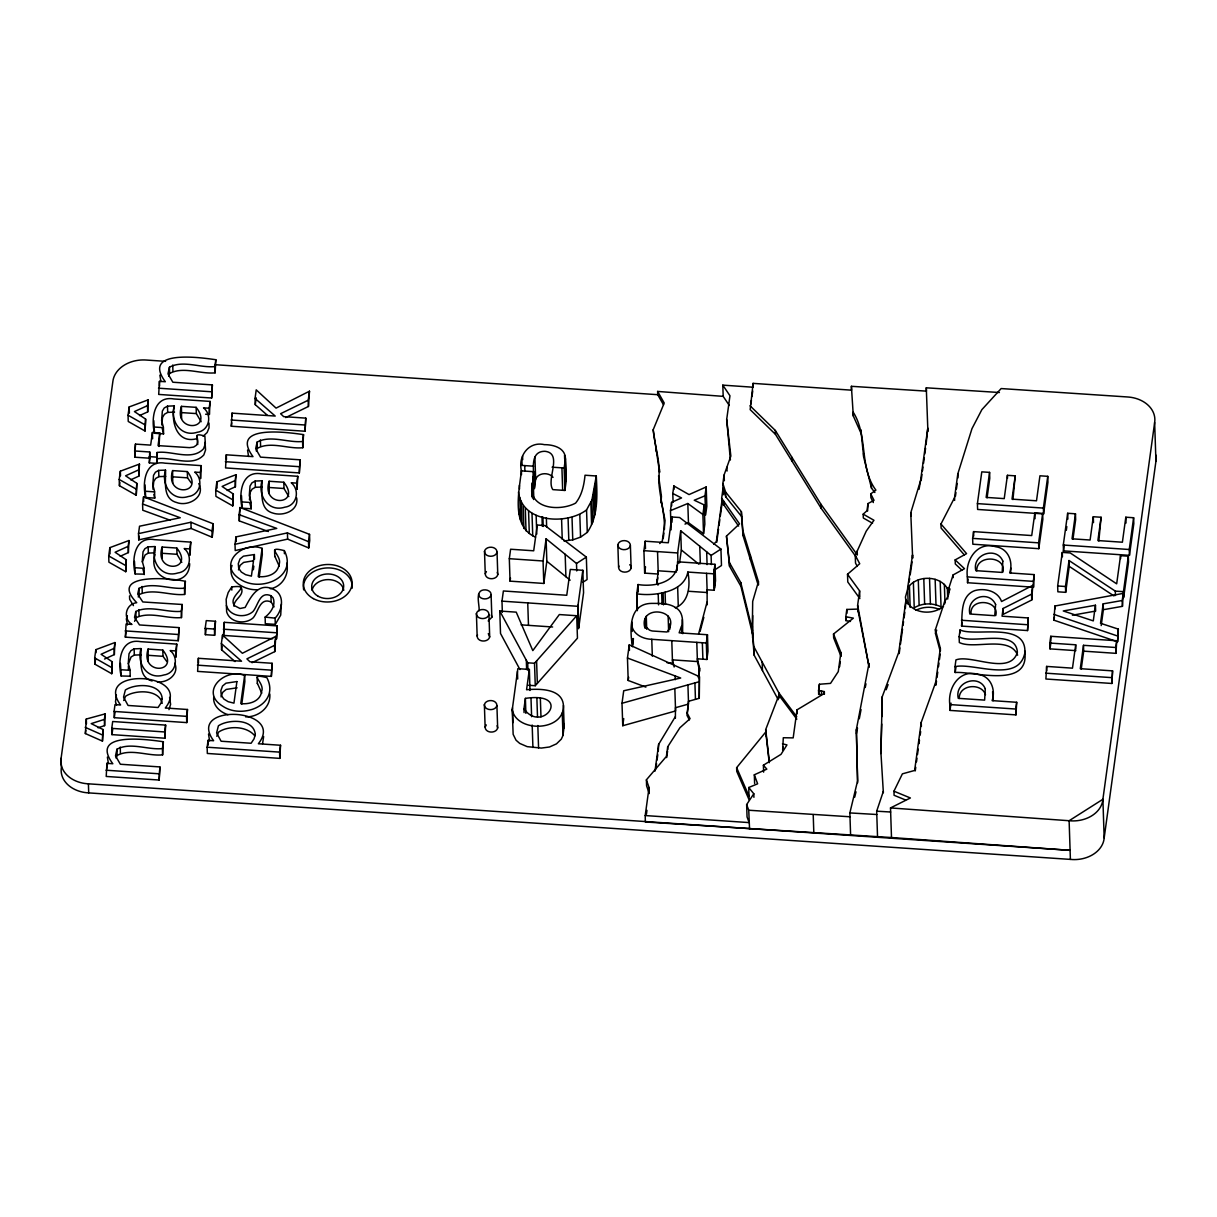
<?xml version="1.0" encoding="UTF-8"?>
<svg xmlns="http://www.w3.org/2000/svg" width="1217" height="1217" viewBox="0 0 1217 1217"><rect width="100%" height="100%" fill="white"/><g stroke="black" fill="none" stroke-linecap="round" stroke-linejoin="round"><path stroke-width="1.5" d="M1003.006 571.99C1006.444 555.667 975.988 554.237 976.764 570.895M148.094 649.057C139.712 675.815 181.227 673.199 162.789 650.061L148.094 649.057L148.231 661.546M162.12 547.057C153.738 573.8 195.237 571.184 176.8 548.046L162.12 547.057L162.272 557.979M172.616 470.599C164.234 497.342 205.749 494.726 187.312 471.587L172.616 470.599L172.753 483.073M181.439 406.356C173.057 433.1 214.572 430.483 196.135 407.345L181.439 406.356L181.592 418.846M269.124 481.247C260.742 508.006 302.242 505.39 283.82 482.251L269.124 481.247L269.261 493.737M995.749 615.589C999.857 600.224 970.603 597.273 970.968 613.155M682.767 633.692C681.992 625.203 684.988 613.322 676.074 607.892C668.939 602.932 659.736 603.449 651.46 603.389C628.291 603.799 629.843 630.406 632.475 646.699L633.448 638.545M778.226 699.669L754.053 655.005L752.319 629.508L752.684 601.411L758.434 581.68L742.857 530.795L741.381 511.703L725.591 492.018L722.883 483.499L724.039 475.132L730.854 456.04L726.686 419.53L729.957 395.768L722.807 385.135L753.232 387.234M752.715 615.604L752.532 630.68L740.803 582.624L729.424 562.558L726.458 536.104L739.51 523.858L721.666 498.255L723.035 488.276L725.743 496.795L741.549 516.48L743.024 535.571L758.054 584.708M752.608 637.997L752.365 625.888M120.453 663.371L121.168 675.983L130.265 676.196M134.478 561.356L135.178 573.968L144.291 574.181M144.975 484.898L145.69 497.51L154.742 498.118L153.89 494.421M153.798 420.671L154.513 433.267L163.565 433.891L162.272 428.536M241.483 495.562L242.183 508.174L251.234 508.782L249.957 503.427M213.72 697.341C212.823 705.89 220.505 712.325 227.959 714.683M130.219 676.591L130.067 669.943L128.272 663.341L129.002 653.803L130.888 650.699L134.129 648.859L140.989 648.585C136.41 663.326 147.379 680.242 163.839 674.994C175.948 673.427 179.218 657.849 170.182 650.563L175.826 650.943L176.024 657.195L176.754 644.112L140.548 641.663C120.361 637.997 117.593 661.561 121.168 675.983M140.989 648.585C141.476 659.629 137.658 677.23 152.125 680.972M144.23 574.576L144.078 567.928L142.283 561.326L143.028 551.803L144.914 548.684L148.155 546.844L155 546.57C150.436 561.311 161.389 578.242 177.849 572.979C189.974 571.427 193.229 555.85 184.193 548.548L189.837 548.928L190.05 555.18L190.78 542.113L154.574 539.648C134.372 535.982 131.603 559.561 135.178 573.968M155.167 554.511C145.69 580.783 189.046 591.295 189.685 563.714M154.742 498.118L154.589 491.47L152.794 484.868L153.525 475.345L155.411 472.226L158.651 470.386L165.512 470.112C160.933 484.853 171.901 501.769 188.361 496.521C200.47 494.969 203.741 479.392 194.705 472.09L200.349 472.47L200.546 478.722L201.277 465.639L165.071 463.19C144.884 459.524 142.115 483.103 145.69 497.51M165.512 470.112C165.999 481.171 162.18 498.757 176.648 502.515C188.224 507.002 205.825 496.962 198.782 483.605M163.565 433.891L163.413 427.243L161.618 420.626L162.348 411.103L164.234 407.984L167.49 406.143L174.335 405.87C169.772 420.626 180.725 437.542 197.184 432.294C209.294 430.727 212.564 415.149 203.528 407.847L209.172 408.227L209.385 414.48L205.612 414.236M174.335 405.87C170.684 421.478 176.708 444.585 197.397 438.531M251.234 508.782L251.082 502.134L249.287 495.532L250.033 486.009L251.919 482.89L255.159 481.05L262.02 480.776C257.441 495.517 268.394 512.433 284.854 507.185C296.978 505.618 300.234 490.055 291.213 482.753L296.842 483.134L297.054 489.386L297.785 476.303L261.579 473.854C241.392 470.188 238.608 493.767 242.183 508.174M262.02 480.776C262.507 491.835 258.689 509.421 273.156 513.163C283.409 516.449 298.865 510.668 296.689 497.92M675.374 718.273L675.465 707.716L688.548 704.065L687.924 684.867M881.701 724.024L880.88 753.536L882.249 696.717L898.815 652.129L905.996 599.555C911.472 613.946 932.861 615.756 943.54 606.203M881.899 716.63L882.249 696.717M269.809 693.979C271.056 707.412 258.263 717.285 245.636 716.859M531.783 496.338L533.548 471.679L521.378 470.857C519.157 491.79 510.775 526.17 535.51 537.153M993.087 700.733L992.6 691.636M1010.627 573.055L1010.886 568.065M644.827 621.4L644.797 623.819A9.28 7.135 -1.9 0 0 645.329 626.238L649.391 630.041A10.573 8.123 -1.9 0 0 652.479 631.014L667.099 632.003C683.726 609.306 637.784 603.115 644.949 628.109M564.156 726.032L562.999 735.418L561.311 739.13L556.473 743.861L549.491 746.995L541.337 748.075L527.174 746.645L519.705 743.404L516.023 740.179L513.148 734.353L512.235 709.83L517.833 668.665L529.365 669.441L529.988 690.48M671.115 529.836L670.476 510.638L671.571 502.378L681.52 497.951L672.788 493.493L673.838 485.933L689.05 494.589L706.195 486.952L706.834 506.15L705.617 515.019L704.978 495.821L706.195 486.952M899.196 653.575L899.956 647.946M900.474 644.189L902.527 629.159M903.029 625.401L903.546 621.644M904.064 617.886L904.824 612.257M905.342 608.5L905.996 599.555M1155.831 455.036A30.273 23.26 -1.9 0 1 1155.937 461.228L1104.169 837.95A29.421 22.606 -1.9 0 1 1070.397 859.4L88.704 792.891A29.984 23.032 -1.9 0 1 61.398 767.303L61.109 758.237L112.862 381.514A30.166 23.184 -1.9 0 1 146.633 360.065L165.573 361.343M105.134 713.892L104.373 719.399L91.214 723.628L102.989 729.515L102.456 741.123L85.357 733.562L86.301 719.034L105.134 713.892L104.586 725.651L97.999 727.766M114.93 642.546L114.139 648.342L101.072 654.274L112.283 661.805L111.721 673.716L94.896 664.178L94.683 657.925L95.824 649.65L114.93 642.546L114.337 654.594L104.556 659.036M128.956 540.531L128.15 546.342L115.098 552.259L126.309 559.805L125.731 571.716L108.906 562.178L108.709 555.926L109.849 547.635L128.956 540.531L128.363 552.579L120.194 556.291M139.453 464.073L138.662 469.868L125.594 475.801L136.806 483.347L136.243 495.243L119.418 485.705L119.205 479.468L120.346 471.177L139.453 464.073L138.86 476.121L130.706 479.833M148.276 399.83L147.485 405.641L134.418 411.574L145.629 419.104L145.066 431.016L128.241 421.478L128.044 415.225L129.169 406.934L148.276 399.83L147.698 411.894L139.529 415.59M85.357 733.562L85.814 730.246M94.896 664.178L95.58 659.203M119.418 485.705L119.874 482.388M159.792 432.993L158.058 445.62L189.456 447.643L193.64 447.08L196.409 445.239C200.866 438.698 190.795 432.035 204.867 436.051L205.338 443.749L203.619 448.677C191.967 461.395 171.597 450.336 157.115 452.481L156.689 463.373L149.295 462.871L149.934 458.231L134.722 457.196L135.452 444.099L150.665 445.118L152.399 432.491L159.792 432.993L159.016 446.456M134.722 457.196L135.452 444.099M102.456 741.123L102.989 729.515M111.721 673.716L112.283 661.805M125.731 571.716L126.309 559.805M136.243 495.243L136.806 483.347M145.066 431.016L145.629 419.104M162.606 754.859L162.409 748.607C147.744 750.113 130.554 741.868 116.954 749.216L115.509 755.863L120.361 764.246L159.883 766.923L159.153 780.036L106.214 776.446L106.944 763.333L112.816 763.744C88.08 730.276 151.44 740.058 163.352 741.746L162.606 754.859C147.942 756.365 130.767 748.12 117.151 755.453L116.132 758.145M111.751 728.375L112.694 721.514L165.634 725.104L164.904 738.217L111.964 734.627L111.751 728.375L164.691 731.965L164.904 738.217M114.079 711.443L115.022 704.582L120.559 704.962C92.462 666.87 193.564 671.982 165.299 707.99L187.479 709.496L186.749 722.594L114.292 717.695L114.079 711.443L186.551 716.357L186.749 722.594M134.6 621.339L136 617.749C149.843 611.117 166.759 619.012 181.47 617.582L181.257 611.345C166.546 612.76 149.63 604.879 135.802 611.497L134.539 617.399L139.499 624.945L179.021 627.622L178.291 640.735L125.351 637.145L126.081 624.032L131.968 624.427C122.385 618.601 125.716 603.754 136.76 602.719C106.746 571.64 174.107 578.486 185.38 581.346L184.649 594.444C169.939 595.874 153.023 587.978 139.179 594.611L138.251 596.999M138.51 533.624L139.529 526.216L180.253 517.742L142.587 503.99L143.56 496.84L213.021 523.69L213.218 529.927L212.214 537.275L191.13 528.467L138.723 539.876L138.51 533.624L190.932 522.23L212.001 531.023L212.214 537.275M149.295 462.871L149.721 451.979L134.509 450.959M215.105 372.843L214.892 366.591C200.227 368.097 183.052 359.852 169.437 367.199L167.992 373.847L172.844 382.229L212.382 384.907L211.636 398.02L158.697 394.43L159.442 381.332L165.314 381.727C140.579 348.26 203.924 358.041 215.835 359.73L215.105 372.843C200.44 374.349 183.265 366.104 169.65 373.452L168.631 376.129M111.964 734.627L112.664 729.485M114.292 717.695L114.991 712.538M125.351 637.145L126.066 631.988M138.723 539.876L139.225 536.18M156.689 463.373L157.115 452.481M159.153 780.036L159.883 766.923M162.409 748.607L163.352 741.746M164.691 731.965L165.634 725.104M175.826 650.943L176.754 644.112M178.291 640.735L179.021 627.622M181.257 611.345L182.2 604.484L142.8 601.959L137.688 594.17L138.981 588.359C152.81 581.741 169.726 589.621 184.436 588.207L184.649 594.444M184.436 588.207L185.38 581.346M189.837 548.928L190.78 542.113M200.349 472.47L201.277 465.639M209.172 408.227L210.115 401.412L173.894 398.963C153.707 395.282 150.938 418.861 154.513 433.267M211.636 398.02L212.382 384.907M214.892 366.591L215.835 359.73M181.47 617.582L182.2 604.484M209.385 414.48L210.115 401.412M235.961 474.736L235.155 480.532L222.102 486.465L233.314 494.011L232.736 505.907L215.926 496.369L215.713 490.116L216.854 481.841L235.961 474.736L235.368 486.785L227.199 490.497M186.551 716.357L187.479 709.496M212.001 531.023L213.021 523.69M275.803 636.354L274.555 645.36L246.914 658.853L249.957 661.789L272.091 663.28L271.361 676.393L197.61 671.388L198.356 658.291L241.529 661.211L221.372 643.565L222.544 635.031L242.381 653.27L275.803 636.354L274.768 651.612L252.01 662.717M302.774 447.734L302.577 441.497C287.912 442.988 270.722 434.758 257.122 442.09L255.676 448.738L260.529 457.136L300.051 459.813L299.321 472.926L225.571 467.921L226.301 454.808L252.984 456.618C228.248 423.166 291.593 432.933 303.52 434.621L302.774 447.734C288.11 449.24 270.935 440.995 257.319 448.343L256.3 451.02M309.483 391.189L308.236 400.21L280.61 413.704L283.652 416.625L305.786 418.131L305.041 431.244L231.291 426.239L232.036 413.141L275.209 416.062L255.053 398.415L256.224 389.866L276.061 408.121L309.483 391.189L308.449 406.463L285.691 417.568M231.291 426.239L231.762 422.816M205.171 628.428L206.251 620.624L215.485 621.248L214.633 635.304L205.384 634.681L205.171 628.428L214.42 629.052L214.633 635.304M205.384 634.681L206.236 628.428M214.42 629.052L215.485 621.248M232.736 505.907L233.314 494.011M207.133 747.208L208.077 740.347L213.614 740.727C185.516 702.635 286.619 707.746 258.354 743.754L280.534 745.26L279.804 758.374L207.331 753.46L207.133 747.208L279.591 752.121L279.804 758.374M272.714 638.758L223.548 635.426L224.293 622.328L277.233 625.903L276.487 639.016L277.233 625.903M235.018 544.288L236.037 536.88L276.761 528.406L239.08 514.654L240.068 507.504L309.514 534.354L309.726 540.591L308.722 547.939L287.638 539.131L235.216 550.54L235.018 544.288L287.425 532.894L308.51 541.687L308.722 547.939M235.018 661.576L221.585 649.817L222.042 646.394M223.548 635.426L224.293 622.328M268.394 531.525L239.293 520.906L240.068 507.504M267.36 415.256L255.266 404.668L256.209 397.837M274.099 606.842L271.148 601.989C259.875 597.045 258.369 611.786 253.197 617.795C245.378 624.869 229.861 622.8 226.651 611.816L226.164 599.281L228.188 592.527L231.732 586.944C254.825 584.145 226.073 595.889 234.744 605.792L240.008 608.5L245.149 607.45C250.808 596.771 258.4 582 273.384 589.302C285.097 594.398 282.694 610.432 275.088 618.145L275.301 624.382L265.306 623.712L265.139 617.095C270.813 612.714 276.137 605.092 273.019 597.745L270.95 595.737C259.677 590.793 258.171 605.534 252.984 611.543C245.165 618.616 229.663 616.563 226.438 605.564M254.368 554.556L251.402 576.128L245.636 574.698L241.331 572.051L238.715 568.354L238.289 563.638L239.962 559.044L243.43 556.169L254.368 554.556L254.52 559.242M253.334 569.784L253.836 566.194M244.647 675.344L240.768 703.593C249.318 704.582 260.423 701.388 261.625 691.408C265.352 682.631 246.716 672.59 266.873 677.626C280.564 704.384 243.157 719.627 223.167 706.468C198.873 692.184 224.324 667.601 244.647 675.344L244.86 681.596L241.757 704.202M262.111 548.335L258.217 576.584C266.766 577.573 277.872 574.378 279.073 564.399C282.816 555.621 264.18 545.581 284.322 550.616C298.013 577.375 260.605 592.618 240.616 579.459C216.337 565.175 241.772 540.591 262.111 548.335L262.309 554.587L259.206 577.193M265.139 617.095L275.088 618.145M261.777 693.188L257.365 683.224M279.225 566.179L274.814 556.199M271.361 676.393L272.091 663.28M296.842 483.134L297.785 476.303M299.321 472.926L300.051 459.813M302.577 441.497L303.52 434.621M305.041 431.244L305.786 418.131M279.591 752.121L280.534 745.26M308.51 541.687L309.514 534.354M502.347 612.379L501.982 601.152L503.382 590.975L566.757 595.265L570.301 569.434L582.821 570.286L583.567 592.74L578.607 628.748L577.862 606.294L582.821 570.286M521.469 470.979C517.727 456.238 528.71 440.95 544.395 444.661C553.294 444.601 565.494 447.795 565.418 458.87L566.164 481.323L564.901 490.451L552.837 489.63C545.794 479.681 563.258 453.302 544.957 451.294C526.474 451.096 536.012 478.296 534.354 488.656L535.647 479.255L534.902 456.801M576.736 570.956L576.493 563.471L546.098 538.812L546.844 561.265L543.801 583.445L510.06 581.148L509.315 558.694L510.608 549.232L533.7 550.799L537.245 525.029L545.003 525.546L586.335 557.097L587.081 579.551L582.867 582.289M510.06 581.148L510.486 577.999M519.203 514.532L519.918 509.436M533.548 499.518L533.548 471.679M543.801 583.445L543.056 560.991L546.098 538.812M523.949 708.857L525.394 698.375C573.587 691.317 542.478 734.612 523.949 708.857L524.071 712.599M529.365 669.441L526.565 689.75C538.796 688.639 562.3 688.244 563.441 705.404L564.186 727.857M564.901 490.451L564.156 467.997L565.418 458.87M518.457 492.079C522.047 522.96 566.635 525.151 586.548 509.923L591.873 500.233L596.284 475.984L585.027 475.223C584.038 484.99 581.954 495.304 575.611 503.108C561.737 510.592 534.263 509.953 531.586 490.725M563.927 540.957L572.766 539.861L580.555 537.138L587.294 532.377C598.49 515.947 597.212 494.908 596.284 475.984M645.877 687.118L628.2 680.47L627.455 658.017L629.265 644.827L699.41 676.667L699.258 698.299L688.457 701.311L686.997 715.353L689.37 719.901M637.312 610.691L636.765 593.835L638.043 584.54C654.092 587.202 678.386 582.517 677.504 561.782L714.972 564.323L715.52 580.768L714.212 590.26L707.107 589.789L707.138 604.879L707.047 602.141L698.573 634.042M674.827 688.518L675.572 710.971L622.754 725.728L622.009 703.274L623.712 690.769L680.699 678.021L627.455 658.017M657.53 551.59L658.275 574.044L644.66 573.131L643.915 550.677L645.223 541.215L668.3 542.767L671.845 516.997L679.603 517.514L720.936 549.065L721.483 565.509L714.455 570.073M628.2 680.47L628.657 677.184M622.754 725.728L623.728 718.578M644.66 573.131L645.527 566.818M664.436 529.425C664.954 512.616 659.264 496.034 658.686 479.042C660.892 462.46 654.685 446.228 653.194 429.753L664.223 403.01L657.621 391.433L723.187 396.362L729.302 405.474M661.059 502.971L661.424 496.277L658.564 475.786M657.773 577.756L656.997 583.323L658.169 570.788L676.469 572.02M663.174 538.644L663.934 533.107M678.006 563.425L677.656 552.959L680.699 530.779L711.093 555.439L711.397 564.582M679.558 562.908L681.337 549.978L680.699 530.779M61.109 758.237A29.984 23.032 -1.9 0 0 88.415 783.824L1070.093 850.333L891.498 837.539L645.36 821.992L645.208 815.557L649.057 787.551L646.394 779.838L666.384 756.442L667.707 746.797L679.892 727.766L690.069 718.669L686.905 712.614M646.44 814.097L646.957 810.355M654.974 771.137L658.656 744.317L675.222 716.843M655.826 769.038L656.556 763.668M657.043 760.093L657.788 754.723M658.275 751.148L658.656 744.317M681.626 633.296L682.296 619.727M666.688 757.582L667.57 751.148M670.476 510.638L687.818 503.503L688.457 522.686L703.532 533.685L702.894 514.487L704.217 504.918L694.253 500.233L704.978 495.821M703.532 533.685L704.841 524.116L704.217 504.918M687.255 713.481L688.29 705.936M716.722 542.326L718.517 529.167M719.034 525.394L719.81 519.75M720.327 515.993L722.274 501.906M698.33 677.626L699.608 668.331L697.341 658.808L706.864 659.462L708.005 651.201L707.457 634.742L679.132 632.825L681.398 626.329M698.938 676.652L699.608 668.331M699.258 698.299L699.41 676.667M714.212 590.26L713.664 573.815L714.972 564.323M706.864 659.462L706.332 643.002L707.457 634.742M856.357 557.28L821.095 508.204L775.457 434.332L750.159 409.627L753.11 383.37L851.535 390.17L851.398 386.306L926.396 391.129L926.289 387.812L999.4 392.513M750.935 404.029L751.437 400.302M751.954 396.559L752.73 390.961M783.094 747.071L782.668 750.098L783.292 737.745L793.18 737.882L797.044 709.83L824.031 693.629L824.32 691.591L818.554 690.511L819.406 684.243L830.526 683.391L838.27 671.601L840.886 652.51L833.523 634.027L853.36 618.145L845.815 616.745L846.804 609.443L857.772 609.093L869.136 667.235L857.635 605.245L859.613 590.884L847.519 574.257L859.719 563.73L855.262 555.348L866.23 531.144L873.958 520.283L863.188 514.167L866.991 510.729L867.98 503.579L874.019 500.324L870.763 493.843L875.89 490.116C859.035 467.587 868.253 435.671 853.193 412.167L853.315 416.016L861.301 433.876L863.705 457.212L871.509 488.154L874.886 492.505M821.475 690.708L821.612 694.572L818.676 694.375L819.406 684.243M839.593 666.794L840.308 661.592M850.47 621.461L845.937 620.609L846.439 616.958M867.615 511.003L867.98 503.579M910.894 516.114L910.772 512.798L920.569 480.624L927.795 428.125L926.091 444.57M921.193 480.198L921.969 474.569M922.486 470.827L923.003 467.069M923.52 463.327L924.296 457.698M924.814 453.941L925.574 448.312M1155.937 461.228L1154.644 422.542A30.273 23.26 -1.9 0 0 1127.338 396.955L1001.15 388.558L981.86 409.657L971.972 428.658L957.825 473.839L954.554 497.677L940.969 524.01L966.572 553.644L955.162 559.896L964.503 568.689L953.094 574.941L948.834 588.13A22.043 16.932 -1.9 0 1 944.909 600.879L935.401 629.661L940.33 648.265L935.645 682.448L921.239 722.335L914.621 770.467L902.39 773.845L893.947 791.202L894.084 795.279L905.585 800.01M915.26 770.909L915.747 767.273M916.507 761.827L916.994 758.206M917.496 754.57L918.242 749.124M919.474 740.225L919.002 743.678L918.865 739.601M920.189 735.038L920.661 731.584M955.436 496.247L955.953 492.581M956.456 488.915L957.201 483.423M936.025 684.73L936.512 681.124M937.014 677.534L937.759 672.134M938.49 666.733L938.992 663.128M939.478 659.538L940.224 654.138M949.808 704.567C947.541 687.757 959.62 668.726 978.24 674.431C990.668 676.043 995.978 689.643 992.114 700.627L1016.697 702.285L1015.967 714.881L950.005 710.409L949.808 704.567L1015.769 709.039L1015.967 714.881M955.01 666.673L955.938 659.918C970.999 653.985 1009.927 676.028 1017.382 652.373C1015.997 627.607 971.622 644.919 959.133 636.689L960.061 629.934C975.06 637.145 1026.813 620.913 1024.866 652.89C1018.477 683.832 973.098 662.291 955.01 666.673L955.208 672.514C972.824 670.963 1030.875 689.689 1024.638 650.73M1003.112 608.47L1002.063 616.182L1028.274 617.962L1027.544 630.558L961.582 626.086C962.251 613.992 960.669 595.706 974.756 590.625C984.659 587.781 997.834 590.914 1001.561 601.517L1032.761 585.377L1031.742 599.996L1003.31 614.311L1003.112 608.47L1031.56 594.155L1032.761 585.377M967.348 576.888C965.096 560.079 977.175 541.048 995.78 546.752C1008.208 548.365 1013.518 561.965 1009.654 572.933L1034.237 574.607L1033.507 587.202L967.545 582.73L967.348 576.888L1033.309 581.361L1033.507 587.202M972.642 538.37L973.57 531.616L1031.727 535.556L1034.846 512.874L1042.65 513.407L1042.847 519.248L1038.801 548.684L972.839 544.212L972.642 538.37L1038.603 542.843L1038.801 548.684M989.573 472.379L986.15 497.388L1004.223 498.62L1007.417 475.315L1015.221 475.847L1012.012 499.137L1036.504 500.796L1039.942 475.801L1047.746 476.319L1047.943 482.16L1043.578 513.924L977.616 509.451L977.418 503.61L981.784 471.861L989.573 472.379L989.771 478.22L987.078 497.875M950.005 710.409L950.994 703.122M955.208 672.514L955.908 667.448M961.582 626.086L962.099 622.343M967.545 582.73L968.047 579.079M1012.94 499.609L1015.221 475.847M1015.769 709.039L1016.697 702.285M1027.544 630.558L1028.274 617.962M1033.309 581.361L1034.237 574.607M1038.603 542.843L1042.65 513.407M1043.578 513.924L1043.38 508.082L1047.746 476.319M1083.495 645.314L1080.285 668.681L1112.581 670.871L1111.851 683.467L1045.89 679.01L1046.62 666.414L1072.481 668.163L1075.706 644.797L1049.83 643.048L1050.758 636.293L1116.719 640.75L1115.989 653.346L1083.693 651.156L1083.495 645.314L1115.791 647.505L1115.989 653.346M1123.23 593.379L1122.241 600.498L1103.18 603.86L1100.518 623.271L1118.317 629.128L1117.571 641.785L1053.968 620.198L1054.911 606.02L1123.23 593.379L1122.439 606.34L1103.378 609.702L1101.202 625.584M1123.458 591.66L1115.304 591.112L1069.028 560.535L1069.226 566.377L1065.666 592.344L1057.862 591.812L1057.664 585.97L1062.289 552.396L1070.215 552.944L1116.674 583.841L1120.538 555.667L1128.342 556.184L1128.524 562.026L1123.656 597.501L1123.458 591.66L1128.342 556.184M1075.463 513.802L1072.025 538.812L1090.097 540.029L1093.292 516.738L1101.096 517.255L1097.886 540.561L1122.393 542.219L1125.816 517.21L1133.62 517.742L1133.818 523.584L1129.452 555.348L1063.491 550.875L1063.293 545.033L1067.659 513.27L1075.463 513.802L1075.645 519.644L1072.953 539.283M1075.889 650.639L1050.028 648.874L1050.956 642.12M1053.968 620.198L1054.424 616.867M1063.491 550.875L1064.266 545.277M1066.32 530.323L1066.822 526.581M1065.666 592.344L1065.468 586.503L1069.028 560.535M1081.213 669.137L1083.693 651.156M1098.829 541.017L1101.096 517.255M1095.437 605.229L1093.292 620.883L1063.262 610.964L1095.437 605.229L1095.635 611.071L1072.405 615.209M1111.851 683.467L1112.581 670.871M1115.791 647.505L1116.719 640.75M1117.571 641.785L1118.317 629.128M1129.452 555.348L1129.254 549.506L1133.62 517.742M1154.644 422.542L1102.891 799.28L1104.169 837.95M908.186 604.317L907.639 588.039L912.522 554.891L912.644 558.207L910.772 512.798M908.567 585.833L905.433 597.075L906.117 602.871M909.114 582.152L909.647 578.471M910.194 574.789L912.096 561.889M512.235 709.83C516.814 732.923 564.353 731.782 563.441 705.404M850.607 835.136L849.862 812.926L857.574 780.858L856.327 729.683L869.014 663.387M857.65 782.82L856.464 733.532L857.513 728.009M859.278 718.791L861.043 709.587M865.257 687.499L865.972 683.817M142.343 561.935L145.112 554.937L148.352 553.096L155.213 552.822M128.317 663.934L131.101 656.937L134.342 655.096L141.202 654.822M232.051 565.433C226.529 580.403 244.039 590.184 256.863 589.758M854.699 797.181L855.992 791.841M959.224 698.573C958.813 684.334 981.541 682.585 985.496 694.679M233.892 606.188C234.029 598.581 244.815 595.904 241.255 587.598M700.079 631.471L703.837 617.293M116.376 694.968L115.493 701.829L116.558 705.191M713.664 573.815L687.848 572.066C684.912 587.507 668.194 592.603 654.655 594.124A54.917 42.184 -1.9 0 1 636.765 593.835M687.848 572.066C690.511 584.89 689.233 602.126 675.329 607.846M127.359 615.635L126.355 619.012L127.481 624.96M919.048 489.31L920.569 480.624M168.965 709.648L170.608 704.339L169.574 697.402M262.568 743.648L263.648 736.513M940.026 650.639L935.538 633.738L936.694 630.163M907.639 588.039C916.873 573.892 943.753 575.109 948.956 592.207L950.036 588.906M484.503 551.316C485.902 545.535 496.901 545.901 497.038 552.168L497.783 574.622C496.384 580.403 485.4 580.022 485.248 573.77L484.503 551.316C484.655 557.569 495.638 557.934 497.038 552.168M479.133 610.797C479.681 604.393 474.098 589.211 485.461 589.88C488.093 590.017 491.364 591.781 491.105 594.809L491.851 617.262L488.184 620.944M485.248 573.77L486.404 571.579M476.41 613.627C477.809 607.846 488.793 608.226 488.945 614.479L489.69 636.932C488.291 642.713 477.292 642.333 477.155 636.08L476.41 613.627C476.547 619.879 487.545 620.259 488.945 614.479M477.155 636.08L477.52 634.924M491.105 594.809C489.706 600.59 478.722 600.209 478.57 593.957M484.381 704.673C485.781 698.893 496.779 699.258 496.916 705.51L497.662 727.979C496.262 733.745 485.264 733.379 485.127 727.127L484.381 704.673C484.518 710.926 495.517 711.291 496.916 705.51M485.127 727.127L486.268 724.936M617.84 544.714C619.24 538.948 630.239 539.314 630.391 545.566L631.136 568.02C629.721 573.8 618.738 573.435 618.586 567.168L617.84 544.714C617.993 550.982 628.991 551.347 630.391 545.566M618.586 567.168L618.966 566.027M877.533 836.718L876.681 811.191L883.375 791.263M238.486 569.875L240.175 565.297L243.628 562.421L252.999 560.854M221.038 696.885L222.726 692.306L226.179 689.43L237.117 687.818M886.174 689.75L888.091 684.593M765.889 735.677L765.691 729.607L778.895 695.211L796.831 719.171M535.647 479.255C538.203 472.5 548.761 472.013 553.05 477.307M123.723 700.505L125.564 696.276C135.483 689.674 159.123 689.202 162.226 703.32M216.778 736.27L218.619 732.056C228.781 725.362 246.929 726.047 254.87 735.874M645.208 815.557L749.155 822.601L747.055 816.926L746.645 804.574L753.795 793.773L748.729 787.521L757.628 783.809L754.327 774.788L766.832 769.144L763.394 765.219L781.01 754.342L786.958 744.91L782.455 743.815M275.301 624.382L280.716 615.087L281.34 604.149M748.729 787.521L749.14 799.873L736.757 771.38L736.635 767.668L765.767 731.98L769.235 762.709M528.437 685.262L535.267 685.719L534.522 663.265L576.706 615.726L559.333 614.555L532.803 650.623L516.236 612.151L499.776 611.04L500.522 633.494L519.978 669.578M535.267 685.719L577.451 638.18L576.706 615.726M713.77 544.182L716.372 541.459L721.787 501.967L738.597 526.063M659.705 543.543L662.307 540.911L665.091 520.633L660.953 499.715M203.133 436.279L207.133 432.522L209.035 427.836L209.02 423.029M576.493 563.471L586.335 557.097M711.093 555.439L720.936 549.065M174.548 412.122L167.687 412.396L164.447 414.236L162.561 417.355L161.77 424.992M165.725 476.364L158.864 476.638L155.624 478.479L153.738 481.582L152.946 489.234M262.218 487.028L255.372 487.287L252.117 489.143L250.23 492.246L249.455 499.898M891.498 837.539L890.509 807.936L910.377 797.972L893.947 791.202M940.193 581.361L941.045 606.903C932.694 602.613 922.273 602.963 914.226 607.785L913.374 582.258M684.988 524.116L688.457 522.686M622.009 703.274L698.71 681.855M270.311 588.754C281.872 586.883 289.661 574.515 286.664 563.273M157.16 681.763C167.307 683.376 179.72 674.081 174.731 663.295M876.681 811.191L890.646 812.013M849.862 812.926L876.788 814.508M746.645 804.574L748.744 810.233L849.983 816.774M214.785 364.674L657.728 394.688L663.508 404.82M158.499 388.193L211.439 391.768M181.652 412.609L196.348 413.597L201.14 421.706M231.093 420.002L304.843 424.992M154.3 427.03L163.352 427.639M724.039 475.132L724.358 480.745M552.092 467.176L564.156 467.997M521.287 465.366L533.609 466.202M977.418 503.61L1043.38 508.082M149.098 456.618L156.491 457.12M225.358 461.684L299.108 466.674M157.328 458.733C171.81 456.588 192.164 467.647 203.832 454.93L205.551 449.986L205.08 442.303M172.829 476.836L187.524 477.84L191.328 483.073M269.322 487.5L284.017 488.504L288.809 496.612M1063.293 545.033L1129.254 549.506M145.477 491.257L154.529 491.866M241.985 501.921L251.037 502.53M643.915 550.677L677.656 552.959M1057.664 585.97L1065.468 586.503M509.315 558.694L543.056 560.991M162.317 553.294L177.013 554.298L181.805 562.406M688.487 591.264L707.199 592.527L706.56 573.329M961.4 620.244L1027.346 624.717M134.981 567.715L144.032 568.339M501.982 601.152L577.862 606.294M521.119 624.853L552.624 626.983M631.729 624.245C631.912 630.832 637.586 635.746 643.443 637.769A22.119 16.992 -1.9 0 0 651.764 639.305L706.332 643.002M1045.692 673.168L1111.653 677.626M223.35 629.189L276.289 632.764M699.699 671.084L697.432 661.561L672.423 659.857L674.157 667.007M667.083 662.748L672.529 663.128L671.784 640.659M125.138 630.893L178.078 634.483M499.776 611.04L527.691 662.809L534.522 663.265M148.307 655.309L163.002 656.313L166.805 661.531M197.413 665.151L271.148 670.141M120.955 669.73L130.006 670.339M106.001 770.209L158.94 773.784M890.509 807.936L1069.119 820.73A29.421 22.606 -1.9 0 0 1102.891 799.28L1069.119 820.73L1070.397 859.4M1053.77 614.357L1117.373 635.943M170.182 520.237L142.785 510.242L142.587 503.99M85.16 727.31L102.243 734.885M872.543 523.264L863.325 518.016L863.188 514.167M128.044 415.225L144.853 424.763M215.713 490.116L232.538 499.655M119.205 479.468L136.03 489.006M108.709 555.926L125.518 565.464M94.683 657.925L111.508 667.464M1069.226 566.377L1113.966 595.934M687.818 503.503L702.894 514.487M681.337 549.978L698.923 564.247M546.844 561.265L570.149 580.174M961.978 570.241L955.299 563.973L955.162 559.896M750.037 405.763L775.335 430.468L820.973 504.325L857.331 554.952L857.194 551.088M629.737 564.718L630.604 565.722M488.291 633.631L489.69 636.932M964.275 554.891L941.106 528.072L940.969 524.01M133.429 605.64L129.656 599.251L129.534 595.874M752.319 629.508L753.779 646.516L778.819 692.808L796.755 716.767M859.871 598.597L847.777 581.985L847.519 574.257M726.458 536.104L729.546 566.27L740.925 586.32L752.654 634.376M857.3 566.422L855.521 563.075L855.262 555.348M873.334 502.56L870.9 497.692L870.763 493.843M736.635 767.668L749.018 796.161M497.251 572.309L497.783 574.622M491.318 614.95L491.851 617.262M497.129 725.667L497.662 727.979M948.834 588.13L948.956 592.207M563.136 722.426L563.806 724.206M749.566 829.188L748.744 810.233M197.762 444.494L196.865 435.503M248.572 456.451L247.553 450.001M160.903 381.545L159.868 375.11M209.598 740.97L208.518 734.018M108.419 763.561L107.385 757.111M565.297 477.627L566.164 481.323M142.937 569.221L143.834 572.538M1017.64 655.202C1009.578 635.046 974.132 649.908 959.331 642.53L959.133 636.689M656.891 580.068L657.986 585.164M765.691 729.607L769.372 762.146M730.383 459.98L726.686 419.53M851.398 386.306L853.315 416.016M880.773 750.22L883.359 792.723M631.075 566.848L631.136 568.02M926.289 387.812L927.902 431.442M1125.816 517.21L1126.014 523.051M1122.241 600.498L1122.439 606.34M1120.538 555.667L1120.644 558.588M1115.304 591.112L1115.457 595.493M1103.18 603.86L1103.378 609.702M1093.292 516.738L1093.49 522.58M1075.706 644.797L1075.843 649.178M1067.659 513.27L1067.857 519.111M1062.289 552.396L1062.426 556.778M1054.911 606.02L1055.017 608.941M1050.758 636.293L1050.895 640.659M1049.83 643.048L1050.028 648.874M1046.62 666.414L1046.757 670.795M1034.846 512.874L1035.043 518.716M1031.56 594.155L1031.742 599.996M1007.417 475.315L1007.509 478.235M973.57 531.616L973.722 535.997M957.825 473.839L957.962 477.916M960.061 629.934L960.152 632.855M954.554 497.677L954.645 500.385M953.094 574.941L953.185 577.649M947.374 588.085L947.739 599.023M944.362 584.358L944.97 602.598M944.635 601.122L944.727 603.83M940.33 648.265L940.422 650.973M935.143 579.322L935.995 604.849M935.401 629.661L935.538 633.738M935.645 682.448L935.736 685.171M929.545 578.364L930.397 603.891M923.794 578.547L924.646 604.088M918.287 579.885L919.124 605.412M921.239 722.335L921.375 726.412M909.418 585.514L910.149 607.405M871.387 484.305L871.509 488.154M863.568 453.348L863.705 457.212M861.18 430.027L861.301 433.876M859.613 590.884L859.811 597.06M857.635 605.245L857.848 611.679M856.327 729.683L856.464 733.532M846.804 609.443L846.941 613.307M845.815 616.745L845.937 620.609M840.886 652.51L841.023 656.374L833.66 637.891L833.523 634.027M820.973 504.325L821.095 508.204M824.32 691.591L824.396 694.177M818.554 690.511L818.676 694.375M813.215 814.614L813.823 832.976M791.917 457.318L792.054 461.182M797.044 709.83L797.165 713.694M775.335 430.468L775.457 434.332M778.819 692.808L779.002 698.254M753.11 383.37L753.186 385.941M762.177 662.048L762.466 670.537M758.434 581.68L758.541 584.875M763.394 765.219L763.622 772.141M753.779 646.516L754.053 655.005M750.326 555.195L750.493 559.987M754.327 774.788L754.616 783.444M753.795 793.773L753.916 797.302M742.857 530.795L743.024 535.571M741.381 511.703L741.549 516.48M740.803 582.624L740.925 586.32M726.914 467.298L727.051 471.04M729.424 562.558L729.546 566.27M722.807 385.135L723.187 396.362M725.591 492.018L725.743 496.795M723.841 501.374L723.963 505.07M722.883 483.499L723.248 494.726M721.666 498.255L721.879 504.705M714.318 569.069L714.866 585.514M713.983 571.442L714.531 587.887M706.666 551.849L707.092 564.642M706.818 634.696L707.062 642.013M699.76 546.25L700.338 563.699M702.346 642.743L702.894 659.188M696.793 642.363L697.432 661.561M694.907 682.904L695.455 699.364M677.017 565.19L677.184 570.423M677.656 587.172L678.28 606.37M673.838 485.933L673.944 489.417M672.788 493.493L673.077 502.225M671.571 502.378L671.693 505.861M671.845 516.997L672.012 522.23M675.161 675.937L675.298 679.679M669.7 623.971L669.867 629.204M668.133 616.061L668.65 631.76M665.075 592.147L665.471 604.362M657.621 391.433L657.728 394.688M659.492 469.093L659.599 472.363L653.194 429.753M663.082 592.633L663.493 604.849M667.707 746.797L667.798 749.55M661.668 592.983L662.033 604.21M656.161 448.282L656.267 451.537M658.184 593.637L658.564 604.864M651.764 639.305L652.327 656.146M645.223 541.215L645.466 548.7M646.273 616.213L646.714 629.311M645.223 618.601L645.527 627.957M649.057 787.551L649.254 793.56L646.592 785.832L646.394 779.838M638.043 584.54L638.286 592.025M636.871 593.09L637.419 609.93M631.897 622.13L632.201 631.486M632.46 638.971L632.642 644.584M629.265 644.827L629.448 650.441M595.265 483.468L596.011 505.922M594.596 488.291L595.341 510.744M594.033 492.474L594.778 514.928M593.424 494.665L594.17 517.119M591.873 500.233L592.618 522.702M590.853 502.089L591.599 524.542M586.548 509.923L587.294 532.377M579.809 514.669L580.555 537.138M578.029 605.138L578.775 627.592M572.02 517.408L572.766 539.861M568.065 517.894L568.811 540.348M565.342 457.759L566.088 480.213M564.551 455.173L564.673 458.915M565.16 554.283L565.905 576.736M561.919 467.845L562.665 490.299M561.569 518.701L562.239 539.283M562.254 712.964L562.999 735.418M546.357 517.681L546.661 527.037M542.904 517.103L543.208 526.459M541.991 516.86L542.295 526.216M536.149 515.354L536.773 534.065M532.803 477.064L533.487 497.647M540.348 698.147L540.972 716.859M531.996 482.982L532.483 497.951M531.92 484.366L532.164 496.749M531.996 513.376L532.742 535.83M536.591 660.937L537.336 683.391M536.88 698.086L537.503 716.798M537.823 725.499L538.568 747.953M528.558 511.049L529.304 533.502M524.725 465.594L524.907 471.207M525.288 508.402L526.033 530.855M532.179 725.043L532.924 747.497M530.992 697.98L531.616 716.691M527.737 602.902L528.482 625.355M522.58 455.964L522.702 459.707M521.926 460.665L522.063 464.407M523.173 506.059L523.918 528.528M521.378 470.857L521.5 474.6M527.691 662.809L527.95 670.293M521.272 501.206L522.017 523.66M526.322 660.238L526.626 669.593M519.4 485.279L519.522 489.021M519.75 497.281L520.48 519.735M525.394 698.375L525.881 713.345M517.453 671.51L517.697 678.995M512.463 707.762L512.966 722.731M308.236 400.21L308.449 406.463M287.425 532.894L287.638 539.131M283.82 482.251L284.017 488.504M284.322 550.616L284.428 553.735M274.601 549.962L274.753 556.61M274.555 645.36L274.768 651.612M270.95 595.737L271.148 601.989M260.392 439.961L260.605 446.213M257.122 442.09L257.319 448.343M255.053 398.415L255.266 404.668M255.159 481.05L255.372 487.287M257.152 676.971L257.304 683.619M239.08 514.654L239.293 520.906M235.155 480.532L235.368 486.785M232.036 413.141L232.143 416.26M236.037 536.88L236.189 541.565M231.732 586.944L231.839 590.078M226.301 454.808L226.468 459.509M222.544 635.031L222.65 638.149M216.854 481.841L217.067 488.093M221.372 643.565L221.585 649.817M208.077 740.347L208.229 745.047M196.135 407.345L196.348 413.597M198.356 658.291L198.508 662.976M190.932 522.23L191.13 528.467M187.312 471.587L187.524 477.84M172.723 365.054L172.936 371.307M176.8 548.046L177.013 554.298M169.437 367.199L169.65 373.452M167.49 406.143L167.687 412.396M159.442 381.332L159.594 386.017M158.651 470.386L158.864 476.638M162.789 650.061L163.002 656.313M152.399 432.491L152.612 438.744M155 546.57L155.167 551.255M149.721 451.979L149.934 458.231M147.485 405.641L147.698 411.894M148.155 546.844L148.352 553.096M143.56 496.84L143.712 501.526M138.662 469.868L138.86 476.121M142.054 586.472L142.267 592.725M138.981 588.359L139.179 594.611M138.875 609.611L139.088 615.863M129.169 406.934L129.382 413.187M135.802 611.497L136 617.749M134.129 648.859L134.342 655.096M128.15 546.342L128.363 552.579M120.346 471.177L120.513 475.862M120.224 747.071L120.437 753.323M114.139 648.342L114.337 654.594M116.954 749.216L117.151 755.453M109.849 547.635L110.047 553.887M106.944 763.333L107.096 768.033M104.373 719.399L104.586 725.651M95.824 649.65L95.93 652.768M86.301 719.034L86.453 723.719M88.415 783.824L88.704 792.891M128.378 665.821L128.47 669.578M312.054 590.306A16.004 12.292 -1.9 0 1 328.134 579.596A16.004 12.292 -1.9 0 1 343.772 590.275M303.702 589.91A24.401 18.742 -1.9 0 1 327.175 567.928A24.401 18.742 -1.9 0 1 352.048 588.313M915.884 610.326A22.043 16.932 -1.9 0 1 939.554 609.534M985.298 688.837L984.629 700.11L958.266 698.33C954.25 681.566 979.229 673.822 985.298 688.837M1002.838 561.143L1002.169 572.431L975.806 570.651C971.805 553.872 996.769 546.129 1002.838 561.143M995.612 604.484L994.745 615.696L969.858 614.007C966.024 597.182 988.98 589.652 995.612 604.484M236.904 681.566L233.953 703.137L228.188 701.707L223.882 699.06L221.266 695.363L220.84 690.648L222.513 686.053L225.966 683.178L236.904 681.566M162.226 698.68L161.009 703.03L158.058 707.503L128.059 705.464L123.541 697.143L125.366 690.024C135.498 683.209 160.948 682.904 162.226 698.68M255.281 734.46L254.064 738.81L251.113 743.268L221.098 741.229L216.596 732.923L218.406 725.804C228.553 718.988 254.003 718.669 255.281 734.46M313.332 598.597A24.401 18.742 -1.9 0 0 351.941 584.875A24.401 18.742 -1.9 0 0 317.774 566.24A24.401 18.742 -1.9 0 0 313.332 598.597M317.743 596.026A16.004 12.292 -1.9 0 0 343.513 587.841A16.004 12.292 -1.9 0 0 321.805 574.911A16.004 12.292 -1.9 0 0 317.743 596.026"/></g></svg>
